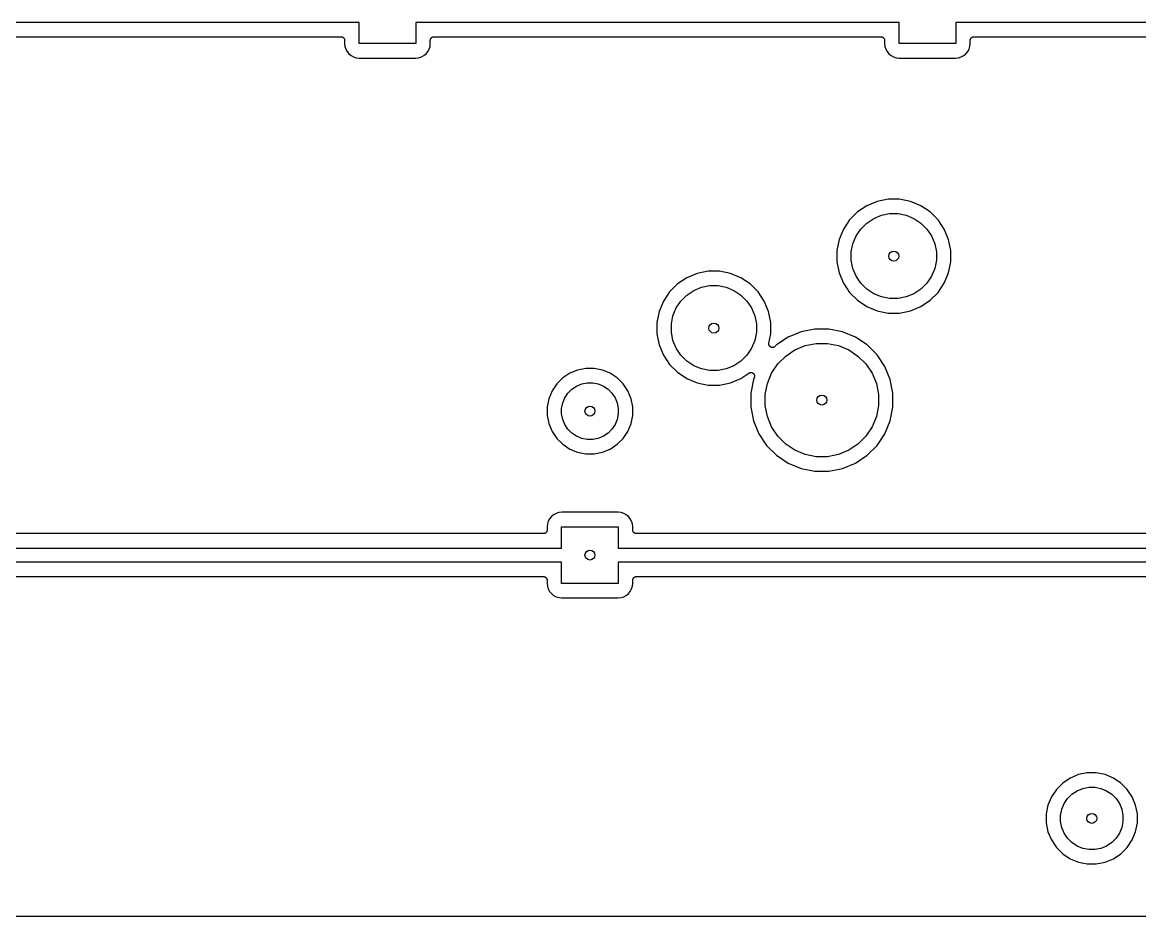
# Model space of a CAD drawing. Extents: x 1.5 to 15, y -8.3 to -3.1.
# Drawn here: x 6.759 to 8.311, y -8.342 to -7.1 of the extents above; entities that cross this region are included whole.
import ezdxf

# ---------------------------------------------------------------- set-up
doc = ezdxf.new("R2010")
doc.units = 0
doc.header["$MEASUREMENT"] = 0
doc.layers.add('BLACK', color=7, linetype='CONTINUOUS')

msp = doc.modelspace()

# ---------------------------------------------------------------- linework, layer by layer
at = {"layer": 'BLACK', "linetype": 'CONTINUOUS'}
for p, q in [((7.22659, -7.0999), (6.55533, -7.0999)), ((7.22659, -7.12943), (7.22659, -7.0999)), ((7.97659, -7.0999), (7.30533, -7.0999)), ((7.30533, -7.0999), (7.30533, -7.12943)), ((7.97659, -7.12943), (7.97659, -7.0999)), ((8.72659, -7.0999), (8.05533, -7.0999)), ((8.05533, -7.0999), (8.05533, -7.12943)), ((6.58046, -7.1199), (7.20147, -7.1199)), ((7.20147, -7.1199), (7.20151, -7.1199)), ((7.20151, -7.1199), (7.20151, -7.1199)), ((7.20151, -7.1199), (7.20151, -7.1199)), ((7.20151, -7.1199), (7.20154, -7.1199)), ((7.20154, -7.1199), (7.20201, -7.11995)), ((7.20201, -7.11995), (7.20248, -7.12)), ((7.20248, -7.12), (7.2025, -7.12001)), ((7.2025, -7.12001), (7.20251, -7.12001)), ((7.20251, -7.12001), (7.20296, -7.12015)), ((7.20296, -7.12015), (7.20341, -7.12029)), ((7.20341, -7.12029), (7.20343, -7.1203)), ((7.20343, -7.1203), (7.20344, -7.12031)), ((7.20344, -7.12031), (7.20385, -7.12053)), ((7.20385, -7.12053), (7.20427, -7.12076)), ((7.20427, -7.12076), (7.20428, -7.12077)), ((7.20428, -7.12077), (7.2043, -7.12078)), ((7.2043, -7.12078), (7.20466, -7.12108)), ((7.20466, -7.12108), (7.20502, -7.12138)), ((7.20502, -7.12138), (7.20503, -7.12139)), ((7.20503, -7.12139), (7.20505, -7.1214)), ((7.20505, -7.1214), (7.20534, -7.12177)), ((7.20534, -7.12177), (7.20564, -7.12213)), ((7.20564, -7.12213), (7.20565, -7.12215)), ((7.20565, -7.12215), (7.20566, -7.12216)), ((7.20566, -7.12216), (7.20588, -7.12258)), ((7.20588, -7.12258), (7.2061, -7.123)), ((7.2061, -7.123), (7.2061, -7.12301)), ((7.2061, -7.12301), (7.20611, -7.12303)), ((7.20611, -7.12303), (7.20624, -7.12348)), ((7.20624, -7.12348), (7.20638, -7.12393)), ((7.20638, -7.12393), (7.20638, -7.12395)), ((7.20638, -7.12395), (7.20638, -7.12396)), ((7.20638, -7.12396), (7.20643, -7.12443)), ((7.32551, -7.12436), (7.32556, -7.1239)), ((7.32556, -7.12386), (7.32571, -7.12341)), ((7.32556, -7.12388), (7.32556, -7.12386)), ((7.32556, -7.1239), (7.32556, -7.12388)), ((7.32571, -7.12341), (7.32585, -7.12296)), ((7.32585, -7.12295), (7.32586, -7.12293)), ((7.32585, -7.12296), (7.32585, -7.12295)), ((7.32586, -7.12293), (7.32609, -7.12252)), ((7.32609, -7.12252), (7.32631, -7.12211)), ((7.32631, -7.12211), (7.32632, -7.12209)), ((7.32632, -7.12209), (7.32633, -7.12208)), ((7.32633, -7.12208), (7.32663, -7.12172)), ((7.32663, -7.12172), (7.32693, -7.12135)), ((7.32693, -7.12135), (7.32695, -7.12134)), ((7.32695, -7.12134), (7.32696, -7.12133)), ((7.32696, -7.12133), (7.32732, -7.12103)), ((7.32732, -7.12103), (7.32769, -7.12074)), ((7.32769, -7.12074), (7.3277, -7.12073)), ((7.3277, -7.12073), (7.32772, -7.12072)), ((7.32772, -7.12072), (7.32813, -7.1205)), ((7.32813, -7.1205), (7.32855, -7.12028)), ((7.32855, -7.12028), (7.32857, -7.12027)), ((7.32857, -7.12027), (7.32858, -7.12027)), ((7.32858, -7.12027), (7.32903, -7.12013)), ((7.32903, -7.12013), (7.32948, -7.12)), ((7.32948, -7.12), (7.3295, -7.12)), ((7.3295, -7.12), (7.32952, -7.11999)), ((7.32952, -7.11999), (7.32999, -7.11995)), ((7.32999, -7.11995), (7.33046, -7.1199)), ((7.33046, -7.1199), (7.95147, -7.1199)), ((7.95147, -7.1199), (7.95151, -7.1199)), ((7.95151, -7.1199), (7.95151, -7.1199)), ((7.95151, -7.1199), (7.95151, -7.1199)), ((7.95151, -7.1199), (7.95154, -7.1199)), ((7.95154, -7.1199), (7.95201, -7.11995)), ((7.95201, -7.11995), (7.95248, -7.12)), ((7.95248, -7.12), (7.9525, -7.12001)), ((7.9525, -7.12001), (7.95251, -7.12001)), ((7.95251, -7.12001), (7.95296, -7.12015)), ((7.95296, -7.12015), (7.95341, -7.12029)), ((7.95341, -7.12029), (7.95343, -7.1203)), ((7.95343, -7.1203), (7.95344, -7.12031)), ((7.95344, -7.12031), (7.95385, -7.12053)), ((7.95385, -7.12053), (7.95427, -7.12076)), ((7.95427, -7.12076), (7.95428, -7.12077)), ((7.95428, -7.12077), (7.9543, -7.12078)), ((7.9543, -7.12078), (7.95466, -7.12108)), ((7.95466, -7.12108), (7.95502, -7.12138)), ((7.95502, -7.12138), (7.95503, -7.12139)), ((7.95503, -7.12139), (7.95505, -7.1214)), ((7.95505, -7.1214), (7.95534, -7.12177)), ((7.95534, -7.12177), (7.95564, -7.12213)), ((7.95564, -7.12213), (7.95565, -7.12215)), ((7.95565, -7.12215), (7.95566, -7.12216)), ((7.95566, -7.12216), (7.95588, -7.12258)), ((7.95588, -7.12258), (7.9561, -7.123)), ((7.9561, -7.123), (7.9561, -7.12301)), ((7.9561, -7.12301), (7.95611, -7.12303)), ((7.95611, -7.12303), (7.95624, -7.12348)), ((7.95624, -7.12348), (7.95638, -7.12393)), ((7.95638, -7.12393), (7.95638, -7.12395)), ((7.95638, -7.12395), (7.95638, -7.12396)), ((7.95638, -7.12396), (7.95643, -7.12443)), ((8.07551, -7.12436), (8.07556, -7.1239)), ((8.07556, -7.12386), (8.07571, -7.12341)), ((8.07556, -7.12388), (8.07556, -7.12386)), ((8.07556, -7.1239), (8.07556, -7.12388)), ((8.07571, -7.12341), (8.07585, -7.12296)), ((8.07585, -7.12295), (8.07586, -7.12293)), ((8.07585, -7.12296), (8.07585, -7.12295)), ((8.07586, -7.12293), (8.07609, -7.12252)), ((8.07609, -7.12252), (8.07631, -7.12211)), ((8.07631, -7.12211), (8.07632, -7.12209)), ((8.07632, -7.12209), (8.07633, -7.12208)), ((8.07633, -7.12208), (8.07663, -7.12172)), ((8.07663, -7.12172), (8.07693, -7.12135)), ((8.07693, -7.12135), (8.07695, -7.12134)), ((8.07695, -7.12134), (8.07696, -7.12133)), ((8.07696, -7.12133), (8.07732, -7.12103)), ((8.07732, -7.12103), (8.07769, -7.12074)), ((8.07769, -7.12074), (8.0777, -7.12073)), ((8.0777, -7.12073), (8.07772, -7.12072)), ((8.07772, -7.12072), (8.07813, -7.1205)), ((8.07813, -7.1205), (8.07855, -7.12028)), ((8.07855, -7.12028), (8.07857, -7.12027)), ((8.07857, -7.12027), (8.07858, -7.12027)), ((8.07858, -7.12027), (8.07903, -7.12013)), ((8.07903, -7.12013), (8.07948, -7.12)), ((8.07948, -7.12), (8.0795, -7.12)), ((8.0795, -7.12), (8.07952, -7.11999)), ((8.07952, -7.11999), (8.07999, -7.11995)), ((8.07999, -7.11995), (8.08046, -7.1199)), ((8.08046, -7.1199), (8.70147, -7.1199)), ((7.20643, -7.12443), (7.20647, -7.1249)), ((7.20647, -7.1249), (7.20647, -7.12918)), ((7.20647, -7.12918), (7.20688, -7.13335)), ((7.20688, -7.13335), (7.20803, -7.13712)), ((7.20803, -7.13712), (7.20988, -7.14059)), ((7.30533, -7.12943), (7.22659, -7.12943)), ((7.32204, -7.14059), (7.3239, -7.13712)), ((7.3239, -7.13712), (7.32505, -7.13335)), ((7.32505, -7.13335), (7.32546, -7.12918)), ((7.32546, -7.12483), (7.32551, -7.12436)), ((7.32546, -7.12487), (7.32546, -7.12483)), ((7.32546, -7.1249), (7.32546, -7.12487)), ((7.32546, -7.12487), (7.32546, -7.12487)), ((7.32546, -7.12487), (7.32546, -7.12487)), ((7.32546, -7.12918), (7.32546, -7.1249)), ((7.95643, -7.12443), (7.95647, -7.1249)), ((7.95647, -7.1249), (7.95647, -7.12918)), ((7.95647, -7.12918), (7.95688, -7.13335)), ((7.95688, -7.13335), (7.95803, -7.13712)), ((7.95803, -7.13712), (7.95988, -7.14059)), ((8.05533, -7.12943), (7.97659, -7.12943)), ((8.07204, -7.14059), (8.0739, -7.13712)), ((8.0739, -7.13712), (8.07505, -7.13335)), ((8.07505, -7.13335), (8.07546, -7.12918)), ((8.07546, -7.12483), (8.07551, -7.12436)), ((8.07546, -7.12487), (8.07546, -7.12483)), ((8.07546, -7.1249), (8.07546, -7.12487)), ((8.07546, -7.12487), (8.07546, -7.12487)), ((8.07546, -7.12487), (8.07546, -7.12487)), ((8.07546, -7.12918), (8.07546, -7.1249)), ((7.20988, -7.14059), (7.21238, -7.14364)), ((7.21238, -7.14364), (7.21543, -7.14614)), ((7.21543, -7.14614), (7.2189, -7.148)), ((7.2189, -7.148), (7.22267, -7.14914)), ((7.22267, -7.14914), (7.22684, -7.14955)), ((7.22684, -7.14955), (7.30509, -7.14955)), ((7.30509, -7.14955), (7.30926, -7.14914)), ((7.30926, -7.14914), (7.31303, -7.148)), ((7.31303, -7.148), (7.3165, -7.14614)), ((7.3165, -7.14614), (7.31955, -7.14364)), ((7.31955, -7.14364), (7.32204, -7.14059)), ((7.95988, -7.14059), (7.96238, -7.14364)), ((7.96238, -7.14364), (7.96543, -7.14614)), ((7.96543, -7.14614), (7.9689, -7.148)), ((7.9689, -7.148), (7.97267, -7.14914)), ((7.97267, -7.14914), (7.97684, -7.14955)), ((7.97684, -7.14955), (8.05509, -7.14955)), ((8.05509, -7.14955), (8.05926, -7.14914)), ((8.05926, -7.14914), (8.06303, -7.148)), ((8.06303, -7.148), (8.0665, -7.14614)), ((8.0665, -7.14614), (8.06955, -7.14364)), ((8.06955, -7.14364), (8.07204, -7.14059)), ((7.93189, -7.35465), (7.91895, -7.3633)), ((7.94628, -7.34869), (7.93189, -7.35465)), ((7.96155, -7.34565), (7.94628, -7.34869)), ((7.97713, -7.34565), (7.96155, -7.34565)), ((7.9924, -7.34869), (7.97713, -7.34565)), ((8.00679, -7.35465), (7.9924, -7.34869)), ((8.01974, -7.3633), (8.00679, -7.35465)), ((7.91895, -7.3633), (7.90793, -7.37431)), ((7.94137, -7.37237), (7.95211, -7.36792)), ((7.95211, -7.36792), (7.96352, -7.36565)), ((7.96352, -7.36565), (7.97516, -7.36565)), ((7.97516, -7.36565), (7.98657, -7.36792)), ((7.98657, -7.36792), (7.99731, -7.37237)), ((8.03075, -7.37431), (8.01974, -7.3633)), ((7.89928, -7.38726), (7.89332, -7.40165)), ((7.90793, -7.37431), (7.89928, -7.38726)), ((7.91701, -7.39673), (7.92347, -7.38706)), ((7.92347, -7.38706), (7.9317, -7.37883)), ((7.9317, -7.37883), (7.94137, -7.37237)), ((7.99731, -7.37237), (8.00699, -7.37883)), ((8.00699, -7.37883), (8.01521, -7.38706)), ((8.01521, -7.38706), (8.02167, -7.39673)), ((8.0394, -7.38726), (8.03075, -7.37431)), ((8.04536, -7.40165), (8.0394, -7.38726)), ((7.89332, -7.40165), (7.89029, -7.41692)), ((7.91255, -7.40748), (7.91701, -7.39673)), ((8.02167, -7.39673), (8.02613, -7.40748)), ((8.0484, -7.41692), (8.04536, -7.40165)), ((7.89029, -7.41692), (7.89029, -7.43249)), ((7.91029, -7.41889), (7.91255, -7.40748)), ((7.91029, -7.43052), (7.91029, -7.41889)), ((8.02613, -7.40748), (8.0284, -7.41889)), ((8.0284, -7.41889), (8.0284, -7.43052)), ((8.0484, -7.43249), (8.0484, -7.41692)), ((7.89029, -7.43249), (7.89332, -7.44776)), ((7.91255, -7.44193), (7.91029, -7.43052)), ((8.0284, -7.43052), (8.02613, -7.44193)), ((8.04536, -7.44776), (8.0484, -7.43249)), ((7.69628, -7.44869), (7.68189, -7.45465)), ((7.71155, -7.44565), (7.69628, -7.44869)), ((7.72713, -7.44565), (7.71155, -7.44565)), ((7.7424, -7.44869), (7.72713, -7.44565)), ((7.75679, -7.45465), (7.7424, -7.44869)), ((7.89332, -7.44776), (7.89928, -7.46215)), ((7.91701, -7.45268), (7.91255, -7.44193)), ((8.02613, -7.44193), (8.02167, -7.45268)), ((8.0394, -7.46215), (8.04536, -7.44776)), ((7.66895, -7.4633), (7.65793, -7.47431)), ((7.68189, -7.45465), (7.66895, -7.4633)), ((7.76974, -7.4633), (7.75679, -7.45465)), ((7.78075, -7.47431), (7.76974, -7.4633)), ((7.89928, -7.46215), (7.90793, -7.4751)), ((7.92347, -7.46235), (7.91701, -7.45268)), ((7.9317, -7.47058), (7.92347, -7.46235)), ((8.01521, -7.46235), (8.00699, -7.47058)), ((8.02167, -7.45268), (8.01521, -7.46235)), ((8.03075, -7.4751), (8.0394, -7.46215)), ((7.65793, -7.47431), (7.64928, -7.48726)), ((7.67347, -7.48706), (7.6817, -7.47883)), ((7.6817, -7.47883), (7.69137, -7.47237)), ((7.69137, -7.47237), (7.70211, -7.46792)), ((7.70211, -7.46792), (7.71352, -7.46565)), ((7.71352, -7.46565), (7.72516, -7.46565)), ((7.72516, -7.46565), (7.73657, -7.46792)), ((7.73657, -7.46792), (7.74731, -7.47237)), ((7.74731, -7.47237), (7.75699, -7.47883)), ((7.75699, -7.47883), (7.76521, -7.48706)), ((7.7894, -7.48726), (7.78075, -7.47431)), ((7.90793, -7.4751), (7.91895, -7.48611)), ((7.94137, -7.47704), (7.9317, -7.47058)), ((7.95211, -7.48149), (7.94137, -7.47704)), ((7.99731, -7.47704), (7.98657, -7.48149)), ((8.00699, -7.47058), (7.99731, -7.47704)), ((8.01974, -7.48611), (8.03075, -7.4751)), ((7.64928, -7.48726), (7.64332, -7.50165)), ((7.66701, -7.49673), (7.67347, -7.48706)), ((7.76521, -7.48706), (7.77167, -7.49673)), ((7.79536, -7.50165), (7.7894, -7.48726)), ((7.91895, -7.48611), (7.93189, -7.49476)), ((7.93189, -7.49476), (7.94628, -7.50072)), ((7.96352, -7.48376), (7.95211, -7.48149)), ((7.97516, -7.48376), (7.96352, -7.48376)), ((7.98657, -7.48149), (7.97516, -7.48376)), ((7.9924, -7.50072), (8.00679, -7.49476)), ((8.00679, -7.49476), (8.01974, -7.48611)), ((7.64332, -7.50165), (7.64029, -7.51692)), ((7.66029, -7.51889), (7.66255, -7.50748)), ((7.66255, -7.50748), (7.66701, -7.49673)), ((7.77167, -7.49673), (7.77613, -7.50748)), ((7.77613, -7.50748), (7.7784, -7.51889)), ((7.7984, -7.51692), (7.79536, -7.50165)), ((7.94628, -7.50072), (7.96155, -7.50376)), ((7.96155, -7.50376), (7.97713, -7.50376)), ((7.97713, -7.50376), (7.9924, -7.50072)), ((7.64029, -7.51692), (7.64029, -7.53249)), ((7.66029, -7.53052), (7.66029, -7.51889)), ((7.7784, -7.51889), (7.7784, -7.53052)), ((7.7984, -7.53249), (7.7984, -7.51692)), ((7.85962, -7.52596), (7.84054, -7.52976)), ((7.87907, -7.52596), (7.85962, -7.52596)), ((7.89814, -7.52976), (7.87907, -7.52596)), ((7.64029, -7.53249), (7.64332, -7.54776)), ((7.66255, -7.54193), (7.66029, -7.53052)), ((7.66701, -7.55268), (7.66255, -7.54193)), ((7.77613, -7.54193), (7.77167, -7.55268)), ((7.7784, -7.53052), (7.77613, -7.54193)), ((7.79577, -7.54568), (7.7984, -7.53249)), ((7.82257, -7.5372), (7.8064, -7.54801)), ((7.84054, -7.52976), (7.82257, -7.5372)), ((7.91611, -7.5372), (7.89814, -7.52976)), ((7.93228, -7.54801), (7.91611, -7.5372)), ((7.64332, -7.54776), (7.64928, -7.56215)), ((7.67347, -7.56235), (7.66701, -7.55268)), ((7.77167, -7.55268), (7.76521, -7.56235)), ((7.79568, -7.54664), (7.79572, -7.54616)), ((7.79568, -7.54665), (7.79568, -7.54664)), ((7.79572, -7.54713), (7.79568, -7.54665)), ((7.79568, -7.54665), (7.79568, -7.54665)), ((7.79572, -7.54616), (7.79577, -7.54568)), ((7.79577, -7.54761), (7.79572, -7.54713)), ((7.79577, -7.54762), (7.79577, -7.54761)), ((7.79577, -7.54763), (7.79577, -7.54762)), ((7.79591, -7.54809), (7.79577, -7.54763)), ((7.79605, -7.54855), (7.79591, -7.54809)), ((7.79605, -7.54856), (7.79605, -7.54855)), ((7.79605, -7.54855), (7.79605, -7.54855)), ((7.79628, -7.54899), (7.79605, -7.54856)), ((7.7965, -7.54941), (7.79628, -7.54899)), ((7.79651, -7.54942), (7.7965, -7.54941)), ((7.79681, -7.54979), (7.79651, -7.54942)), ((7.79651, -7.54942), (7.79651, -7.54942)), ((7.79712, -7.55017), (7.79681, -7.54979)), ((7.79712, -7.55018), (7.79712, -7.55017)), ((7.79712, -7.55017), (7.79712, -7.55017)), ((7.79749, -7.55048), (7.79712, -7.55018)), ((7.79786, -7.55079), (7.79749, -7.55048)), ((7.79787, -7.5508), (7.79786, -7.55079)), ((7.79788, -7.5508), (7.79787, -7.5508)), ((7.7983, -7.55103), (7.79788, -7.5508)), ((7.79872, -7.55126), (7.7983, -7.55103)), ((7.79873, -7.55126), (7.79872, -7.55126)), ((7.79873, -7.55127), (7.79873, -7.55126)), ((7.7992, -7.55141), (7.79873, -7.55127)), ((7.79965, -7.55155), (7.7992, -7.55141)), ((7.79966, -7.55155), (7.79965, -7.55155)), ((7.79967, -7.55156), (7.79966, -7.55155)), ((7.80015, -7.55161), (7.79967, -7.55156)), ((7.80062, -7.55166), (7.80015, -7.55161)), ((7.80063, -7.55166), (7.80062, -7.55166)), ((7.80064, -7.55166), (7.80063, -7.55166)), ((7.80111, -7.55162), (7.80064, -7.55166)), ((7.8016, -7.55157), (7.80111, -7.55162)), ((7.80161, -7.55157), (7.8016, -7.55157)), ((7.8016, -7.55157), (7.8016, -7.55157)), ((7.80207, -7.55144), (7.80161, -7.55157)), ((7.80253, -7.5513), (7.80207, -7.55144)), ((7.80254, -7.5513), (7.80253, -7.5513)), ((7.80298, -7.55107), (7.80254, -7.5513)), ((7.80254, -7.5513), (7.80254, -7.5513)), ((7.8034, -7.55085), (7.80298, -7.55107)), ((7.80341, -7.55085), (7.8034, -7.55085)), ((7.8034, -7.55085), (7.8034, -7.55085)), ((7.80378, -7.55054), (7.80341, -7.55085)), ((7.80416, -7.55024), (7.80378, -7.55054)), ((7.80417, -7.55023), (7.80416, -7.55024)), ((7.80421, -7.55019), (7.80417, -7.55023)), ((7.80417, -7.55023), (7.80417, -7.55023)), ((7.80417, -7.55023), (7.80417, -7.55023)), ((7.8064, -7.54801), (7.80421, -7.55019)), ((7.81915, -7.56354), (7.83204, -7.55493)), ((7.83204, -7.55493), (7.84637, -7.54899)), ((7.84637, -7.54899), (7.86159, -7.54596)), ((7.86159, -7.54596), (7.8771, -7.54596)), ((7.8771, -7.54596), (7.89231, -7.54899)), ((7.89231, -7.54899), (7.90664, -7.55493)), ((7.90664, -7.55493), (7.91953, -7.56354)), ((7.94604, -7.56176), (7.93228, -7.54801)), ((7.64928, -7.56215), (7.65793, -7.5751)), ((7.6817, -7.57058), (7.67347, -7.56235)), ((7.69137, -7.57704), (7.6817, -7.57058)), ((7.75699, -7.57058), (7.74731, -7.57704)), ((7.76521, -7.56235), (7.75699, -7.57058)), ((7.80818, -7.57451), (7.81915, -7.56354)), ((7.91953, -7.56354), (7.9305, -7.57451)), ((7.95684, -7.57793), (7.94604, -7.56176)), ((7.51909, -7.58745), (7.50937, -7.59394)), ((7.5299, -7.58297), (7.51909, -7.58745)), ((7.54137, -7.58069), (7.5299, -7.58297)), ((7.55306, -7.58069), (7.54137, -7.58069)), ((7.56453, -7.58297), (7.55306, -7.58069)), ((7.57534, -7.58745), (7.56453, -7.58297)), ((7.58506, -7.59394), (7.57534, -7.58745)), ((7.65793, -7.5751), (7.66895, -7.58611)), ((7.66895, -7.58611), (7.68189, -7.59476)), ((7.70211, -7.58149), (7.69137, -7.57704)), ((7.71352, -7.58376), (7.70211, -7.58149)), ((7.72516, -7.58376), (7.71352, -7.58376)), ((7.73657, -7.58149), (7.72516, -7.58376)), ((7.74731, -7.57704), (7.73657, -7.58149)), ((7.75679, -7.59476), (7.76808, -7.58722)), ((7.76808, -7.58722), (7.76813, -7.58718)), ((7.76813, -7.58718), (7.76813, -7.58718)), ((7.76813, -7.58718), (7.76813, -7.58718)), ((7.76813, -7.58718), (7.76814, -7.58718)), ((7.76814, -7.58718), (7.76857, -7.58695)), ((7.76857, -7.58695), (7.76899, -7.58673)), ((7.76899, -7.58673), (7.769, -7.58673)), ((7.769, -7.58673), (7.76901, -7.58673)), ((7.76901, -7.58673), (7.76947, -7.5866)), ((7.76947, -7.5866), (7.76993, -7.58646)), ((7.76993, -7.58646), (7.76994, -7.58646)), ((7.76994, -7.58646), (7.77042, -7.58642)), ((7.76994, -7.58646), (7.76994, -7.58646)), ((7.77042, -7.58642), (7.7709, -7.58637)), ((7.7709, -7.58637), (7.77091, -7.58637)), ((7.77091, -7.58637), (7.77092, -7.58637)), ((7.77092, -7.58637), (7.77141, -7.58643)), ((7.77141, -7.58643), (7.77187, -7.58648)), ((7.77187, -7.58648), (7.77188, -7.58648)), ((7.77188, -7.58648), (7.77189, -7.58648)), ((7.77189, -7.58648), (7.77236, -7.58663)), ((7.77236, -7.58663), (7.7728, -7.58677)), ((7.7728, -7.58677), (7.77281, -7.58677)), ((7.77281, -7.58677), (7.77282, -7.58677)), ((7.77282, -7.58677), (7.77325, -7.58701)), ((7.77325, -7.58701), (7.77366, -7.58723)), ((7.77366, -7.58723), (7.77367, -7.58724)), ((7.77367, -7.58724), (7.77367, -7.58724)), ((7.77367, -7.58724), (7.77405, -7.58755)), ((7.77405, -7.58755), (7.77441, -7.58786)), ((7.77441, -7.58786), (7.77442, -7.58786)), ((7.77442, -7.58786), (7.77442, -7.58787)), ((7.77442, -7.58787), (7.77473, -7.58824)), ((7.77473, -7.58824), (7.77503, -7.58861)), ((7.77503, -7.58861), (7.77503, -7.58862)), ((7.77503, -7.58862), (7.77504, -7.58862)), ((7.77504, -7.58862), (7.77527, -7.58906)), ((7.77527, -7.58906), (7.77549, -7.58948)), ((7.77549, -7.58948), (7.77549, -7.58948)), ((7.77549, -7.58948), (7.77549, -7.58949)), ((7.77549, -7.58949), (7.77563, -7.58996)), ((7.79363, -7.60174), (7.79956, -7.58741)), ((7.79956, -7.58741), (7.80818, -7.57451)), ((7.9305, -7.57451), (7.93912, -7.58741)), ((7.93912, -7.58741), (7.94505, -7.60174)), ((7.96429, -7.5959), (7.95684, -7.57793)), ((7.5011, -7.60221), (7.4946, -7.61194)), ((7.50937, -7.59394), (7.5011, -7.60221)), ((7.52857, -7.60517), (7.53573, -7.6022)), ((7.53573, -7.6022), (7.54334, -7.60069)), ((7.54334, -7.60069), (7.55109, -7.60069)), ((7.55109, -7.60069), (7.5587, -7.6022)), ((7.5587, -7.6022), (7.56586, -7.60517)), ((7.59333, -7.60221), (7.58506, -7.59394)), ((7.59983, -7.61194), (7.59333, -7.60221)), ((7.68189, -7.59476), (7.69628, -7.60072)), ((7.69628, -7.60072), (7.71155, -7.60376)), ((7.71155, -7.60376), (7.72713, -7.60376)), ((7.72713, -7.60376), (7.7424, -7.60072)), ((7.7424, -7.60072), (7.75679, -7.59476)), ((7.77439, -7.5959), (7.7706, -7.61498)), ((7.77548, -7.59329), (7.77439, -7.5959)), ((7.77562, -7.59283), (7.77548, -7.59329)), ((7.77576, -7.59237), (7.77562, -7.59283)), ((7.77563, -7.58996), (7.77577, -7.59041)), ((7.77581, -7.59188), (7.77576, -7.59235)), ((7.77576, -7.59235), (7.77576, -7.59236)), ((7.77576, -7.59236), (7.77576, -7.59237)), ((7.77577, -7.59041), (7.77577, -7.59042)), ((7.77577, -7.59042), (7.77577, -7.59042)), ((7.77577, -7.59042), (7.77581, -7.59092)), ((7.77581, -7.59092), (7.77586, -7.59138)), ((7.77586, -7.59139), (7.77581, -7.59188)), ((7.77586, -7.59138), (7.77586, -7.59139)), ((7.77586, -7.59139), (7.77586, -7.59139)), ((7.7906, -7.61695), (7.79363, -7.60174)), ((7.94505, -7.60174), (7.94808, -7.61695)), ((7.96808, -7.61498), (7.96429, -7.5959)), ((7.4946, -7.61194), (7.49013, -7.62274)), ((7.51233, -7.62141), (7.51663, -7.61496)), ((7.51663, -7.61496), (7.52212, -7.60948)), ((7.52212, -7.60948), (7.52857, -7.60517)), ((7.56586, -7.60517), (7.57231, -7.60948)), ((7.57231, -7.60948), (7.5778, -7.61496)), ((7.5778, -7.61496), (7.5821, -7.62141)), ((7.6043, -7.62274), (7.59983, -7.61194)), ((7.7706, -7.61498), (7.7706, -7.63443)), ((7.7906, -7.63246), (7.7906, -7.61695)), ((7.94808, -7.61695), (7.94808, -7.63246)), ((7.96808, -7.63443), (7.96808, -7.61498)), ((7.49013, -7.62274), (7.48784, -7.63421)), ((7.48784, -7.63421), (7.48784, -7.64591)), ((7.50784, -7.63618), (7.50936, -7.62858)), ((7.50784, -7.64394), (7.50784, -7.63618)), ((7.50936, -7.62858), (7.51233, -7.62141)), ((7.5821, -7.62141), (7.58507, -7.62858)), ((7.58507, -7.62858), (7.58658, -7.63618)), ((7.58658, -7.63618), (7.58658, -7.64394)), ((7.60658, -7.63421), (7.6043, -7.62274)), ((7.60658, -7.64591), (7.60658, -7.63421)), ((7.7706, -7.63443), (7.77439, -7.65351)), ((7.79363, -7.64767), (7.7906, -7.63246)), ((7.94808, -7.63246), (7.94505, -7.64767)), ((7.96429, -7.65351), (7.96808, -7.63443)), ((7.48784, -7.64591), (7.49013, -7.65738)), ((7.50936, -7.65154), (7.50784, -7.64394)), ((7.51233, -7.65871), (7.50936, -7.65154)), ((7.58507, -7.65154), (7.5821, -7.65871)), ((7.58658, -7.64394), (7.58507, -7.65154)), ((7.6043, -7.65738), (7.60658, -7.64591)), ((7.79956, -7.662), (7.79363, -7.64767)), ((7.94505, -7.64767), (7.93912, -7.662)), ((7.49013, -7.65738), (7.4946, -7.66818)), ((7.51663, -7.66516), (7.51233, -7.65871)), ((7.52212, -7.67064), (7.51663, -7.66516)), ((7.5778, -7.66516), (7.57231, -7.67064)), ((7.5821, -7.65871), (7.5778, -7.66516)), ((7.59983, -7.66818), (7.6043, -7.65738)), ((7.77439, -7.65351), (7.78184, -7.67148)), ((7.80818, -7.6749), (7.79956, -7.662)), ((7.93912, -7.662), (7.9305, -7.6749)), ((7.95684, -7.67148), (7.96429, -7.65351)), ((7.4946, -7.66818), (7.5011, -7.67791)), ((7.5011, -7.67791), (7.50937, -7.68617)), ((7.52857, -7.67495), (7.52212, -7.67064)), ((7.53573, -7.67792), (7.52857, -7.67495)), ((7.54334, -7.67943), (7.53573, -7.67792)), ((7.55109, -7.67943), (7.54334, -7.67943)), ((7.5587, -7.67792), (7.55109, -7.67943)), ((7.56586, -7.67495), (7.5587, -7.67792)), ((7.57231, -7.67064), (7.56586, -7.67495)), ((7.58506, -7.68617), (7.59333, -7.67791)), ((7.59333, -7.67791), (7.59983, -7.66818)), ((7.78184, -7.67148), (7.79264, -7.68765)), ((7.81915, -7.68587), (7.80818, -7.6749)), ((7.9305, -7.6749), (7.91953, -7.68587)), ((7.94604, -7.68765), (7.95684, -7.67148)), ((7.50937, -7.68617), (7.51909, -7.69267)), ((7.51909, -7.69267), (7.5299, -7.69715)), ((7.5299, -7.69715), (7.54137, -7.69943)), ((7.55306, -7.69943), (7.56453, -7.69715)), ((7.56453, -7.69715), (7.57534, -7.69267)), ((7.57534, -7.69267), (7.58506, -7.68617)), ((7.79264, -7.68765), (7.8064, -7.7014)), ((7.83204, -7.69448), (7.81915, -7.68587)), ((7.84637, -7.70042), (7.83204, -7.69448)), ((7.90664, -7.69448), (7.89231, -7.70042)), ((7.91953, -7.68587), (7.90664, -7.69448)), ((7.93228, -7.7014), (7.94604, -7.68765)), ((7.54137, -7.69943), (7.55306, -7.69943)), ((7.8064, -7.7014), (7.82257, -7.71221)), ((7.82257, -7.71221), (7.84054, -7.71965)), ((7.86159, -7.70344), (7.84637, -7.70042)), ((7.8771, -7.70344), (7.86159, -7.70344)), ((7.89231, -7.70042), (7.8771, -7.70344)), ((7.89814, -7.71965), (7.91611, -7.71221)), ((7.91611, -7.71221), (7.93228, -7.7014)), ((7.84054, -7.71965), (7.85962, -7.72344)), ((7.85962, -7.72344), (7.87907, -7.72344)), ((7.87907, -7.72344), (7.89814, -7.71965)), ((7.49113, -7.78952), (7.48928, -7.793)), ((7.49363, -7.78648), (7.49113, -7.78952)), ((7.49668, -7.78398), (7.49363, -7.78648)), ((7.50015, -7.78212), (7.49668, -7.78398)), ((7.50392, -7.78098), (7.50015, -7.78212)), ((7.50809, -7.78057), (7.50392, -7.78098)), ((7.58634, -7.78057), (7.50809, -7.78057)), ((7.59051, -7.78098), (7.58634, -7.78057)), ((7.59428, -7.78212), (7.59051, -7.78098)), ((7.59775, -7.78398), (7.59428, -7.78212)), ((7.6008, -7.78648), (7.59775, -7.78398)), ((7.60329, -7.78952), (7.6008, -7.78648)), ((7.60515, -7.793), (7.60329, -7.78952)), ((7.48747, -7.8067), (7.48733, -7.80715)), ((7.48761, -7.80626), (7.48747, -7.8067)), ((7.48762, -7.80624), (7.48761, -7.80626)), ((7.48767, -7.80576), (7.48762, -7.80622)), ((7.48762, -7.80622), (7.48762, -7.80624)), ((7.48772, -7.80529), (7.48767, -7.80576)), ((7.48813, -7.79677), (7.48772, -7.80093)), ((7.48772, -7.80093), (7.48772, -7.80522)), ((7.48772, -7.80522), (7.48772, -7.80525)), ((7.48772, -7.80525), (7.48772, -7.80525)), ((7.48772, -7.80525), (7.48772, -7.80525)), ((7.48772, -7.80525), (7.48772, -7.80529)), ((7.48928, -7.793), (7.48813, -7.79677)), ((7.50784, -7.83022), (7.50784, -7.80069)), ((7.50784, -7.80069), (7.58658, -7.80069)), ((7.58658, -7.80069), (7.58658, -7.83022)), ((7.6063, -7.79677), (7.60515, -7.793)), ((7.60671, -7.80093), (7.6063, -7.79677)), ((7.60671, -7.80522), (7.60671, -7.80093)), ((7.60675, -7.80569), (7.60671, -7.80522)), ((7.60679, -7.80615), (7.60675, -7.80569)), ((7.6068, -7.80617), (7.60679, -7.80615)), ((7.6068, -7.80619), (7.6068, -7.80617)), ((7.60694, -7.80664), (7.6068, -7.80619)), ((7.60707, -7.80709), (7.60694, -7.80664)), ((7.48272, -7.81022), (4.79921, -7.81022)), ((7.48319, -7.81017), (7.48272, -7.81022)), ((7.48366, -7.81013), (7.48319, -7.81017)), ((7.48368, -7.81012), (7.48366, -7.81013)), ((7.48369, -7.81012), (7.48368, -7.81012)), ((7.48415, -7.80999), (7.48369, -7.81012)), ((7.4846, -7.80985), (7.48415, -7.80999)), ((7.48461, -7.80984), (7.4846, -7.80985)), ((7.48463, -7.80984), (7.48461, -7.80984)), ((7.48504, -7.80962), (7.48463, -7.80984)), ((7.48546, -7.8094), (7.48504, -7.80962)), ((7.48548, -7.80939), (7.48546, -7.8094)), ((7.48549, -7.80938), (7.48548, -7.80939)), ((7.48586, -7.80908), (7.48549, -7.80938)), ((7.48622, -7.80879), (7.48586, -7.80908)), ((7.48623, -7.80878), (7.48622, -7.80879)), ((7.48625, -7.80876), (7.48623, -7.80878)), ((7.48655, -7.8084), (7.48625, -7.80876)), ((7.48685, -7.80804), (7.48655, -7.8084)), ((7.48686, -7.80803), (7.48685, -7.80804)), ((7.48687, -7.80801), (7.48686, -7.80803)), ((7.48709, -7.8076), (7.48687, -7.80801)), ((7.48732, -7.80719), (7.48709, -7.8076)), ((7.48733, -7.80715), (7.48732, -7.80717)), ((7.48732, -7.80717), (7.48732, -7.80719)), ((7.60708, -7.80711), (7.60707, -7.80709)), ((7.60708, -7.80712), (7.60708, -7.80711)), ((7.6073, -7.80754), (7.60708, -7.80712)), ((7.60752, -7.80795), (7.6073, -7.80754)), ((7.60753, -7.80797), (7.60752, -7.80795)), ((7.60754, -7.80798), (7.60753, -7.80797)), ((7.60784, -7.80835), (7.60754, -7.80798)), ((7.60813, -7.80871), (7.60784, -7.80835)), ((7.60815, -7.80873), (7.60813, -7.80871)), ((7.60816, -7.80874), (7.60815, -7.80873)), ((7.60852, -7.80904), (7.60816, -7.80874)), ((7.60888, -7.80934), (7.60852, -7.80904)), ((7.6089, -7.80935), (7.60888, -7.80934)), ((7.60891, -7.80936), (7.6089, -7.80935)), ((7.60932, -7.80959), (7.60891, -7.80936)), ((7.60974, -7.80981), (7.60932, -7.80959)), ((7.60975, -7.80982), (7.60974, -7.80981)), ((7.60977, -7.80983), (7.60975, -7.80982)), ((7.61022, -7.80996), (7.60977, -7.80983)), ((7.61067, -7.81011), (7.61022, -7.80996)), ((7.61068, -7.81011), (7.61067, -7.81011)), ((7.6107, -7.81011), (7.61068, -7.81011)), ((7.61117, -7.81016), (7.6107, -7.81011)), ((7.61164, -7.81022), (7.61117, -7.81016)), ((7.61167, -7.81022), (7.61164, -7.81022)), ((7.61171, -7.81022), (7.61167, -7.81022)), ((7.61167, -7.81022), (7.61167, -7.81022)), ((7.61167, -7.81022), (7.61167, -7.81022)), ((10.2952, -7.81022), (7.61171, -7.81022)), ((4.77408, -7.83022), (7.50784, -7.83022)), ((7.58658, -7.83022), (10.3203, -7.83022)), ((7.50784, -7.8499), (4.77408, -7.8499)), ((7.50784, -7.87943), (7.50784, -7.8499)), ((10.3203, -7.8499), (7.58658, -7.8499)), ((7.58658, -7.8499), (7.58658, -7.87943)), ((4.79921, -7.8699), (7.48272, -7.8699)), ((7.48272, -7.8699), (7.48276, -7.8699)), ((7.48276, -7.8699), (7.48276, -7.8699)), ((7.48276, -7.8699), (7.48276, -7.8699)), ((7.48276, -7.8699), (7.48279, -7.8699)), ((7.48279, -7.8699), (7.48326, -7.86995)), ((7.48326, -7.86995), (7.48373, -7.87)), ((7.48373, -7.87), (7.48375, -7.87001)), ((7.48375, -7.87001), (7.48376, -7.87001)), ((7.48376, -7.87001), (7.48421, -7.87015)), ((7.48421, -7.87015), (7.48466, -7.87029)), ((7.48466, -7.87029), (7.48468, -7.8703)), ((7.48468, -7.8703), (7.48469, -7.87031)), ((7.48469, -7.87031), (7.4851, -7.87053)), ((7.4851, -7.87053), (7.48552, -7.87076)), ((7.48552, -7.87076), (7.48553, -7.87077)), ((7.48553, -7.87077), (7.48555, -7.87078)), ((7.48555, -7.87078), (7.48591, -7.87108)), ((7.48591, -7.87108), (7.48627, -7.87138)), ((7.48627, -7.87138), (7.48628, -7.87139)), ((7.48628, -7.87139), (7.4863, -7.8714)), ((7.4863, -7.8714), (7.48659, -7.87177)), ((7.48659, -7.87177), (7.48689, -7.87213)), ((7.48689, -7.87213), (7.4869, -7.87215)), ((7.4869, -7.87215), (7.48691, -7.87216)), ((7.48691, -7.87216), (7.48713, -7.87258)), ((7.48713, -7.87258), (7.48735, -7.873)), ((7.48735, -7.873), (7.48735, -7.87301)), ((7.48735, -7.87301), (7.48736, -7.87303)), ((7.48736, -7.87303), (7.48749, -7.87348)), ((7.48749, -7.87348), (7.48763, -7.87393)), ((7.48763, -7.87393), (7.48763, -7.87395)), ((7.48763, -7.87395), (7.48763, -7.87396)), ((7.48763, -7.87396), (7.48768, -7.87443)), ((7.48768, -7.87443), (7.48772, -7.8749)), ((7.48772, -7.8749), (7.48772, -7.87918)), ((7.48772, -7.87918), (7.48813, -7.88335)), ((7.48813, -7.88335), (7.48928, -7.88712)), ((7.58658, -7.87943), (7.50784, -7.87943)), ((7.60515, -7.88712), (7.6063, -7.88335)), ((7.6063, -7.88335), (7.60671, -7.87918)), ((7.60671, -7.87483), (7.60676, -7.87436)), ((7.60671, -7.87487), (7.60671, -7.87483)), ((7.60671, -7.8749), (7.60671, -7.87487)), ((7.60671, -7.87487), (7.60671, -7.87487)), ((7.60671, -7.87487), (7.60671, -7.87487)), ((7.60671, -7.87918), (7.60671, -7.8749)), ((7.60676, -7.87436), (7.60681, -7.8739)), ((7.60681, -7.87386), (7.60696, -7.87341)), ((7.60681, -7.87388), (7.60681, -7.87386)), ((7.60681, -7.8739), (7.60681, -7.87388)), ((7.60696, -7.87341), (7.6071, -7.87296)), ((7.6071, -7.87295), (7.60711, -7.87293)), ((7.6071, -7.87296), (7.6071, -7.87295)), ((7.60711, -7.87293), (7.60734, -7.87252)), ((7.60734, -7.87252), (7.60756, -7.87211)), ((7.60756, -7.87211), (7.60757, -7.87209)), ((7.60757, -7.87209), (7.60758, -7.87208)), ((7.60758, -7.87208), (7.60788, -7.87172)), ((7.60788, -7.87172), (7.60818, -7.87135)), ((7.60818, -7.87135), (7.6082, -7.87134)), ((7.6082, -7.87134), (7.60821, -7.87133)), ((7.60821, -7.87133), (7.60857, -7.87103)), ((7.60857, -7.87103), (7.60894, -7.87074)), ((7.60894, -7.87074), (7.60895, -7.87073)), ((7.60895, -7.87073), (7.60897, -7.87072)), ((7.60897, -7.87072), (7.60938, -7.8705)), ((7.60938, -7.8705), (7.6098, -7.87028)), ((7.6098, -7.87028), (7.60982, -7.87027)), ((7.60982, -7.87027), (7.60983, -7.87027)), ((7.60983, -7.87027), (7.61028, -7.87013)), ((7.61028, -7.87013), (7.61073, -7.87)), ((7.61073, -7.87), (7.61075, -7.87)), ((7.61075, -7.87), (7.61077, -7.86999)), ((7.61077, -7.86999), (7.61124, -7.86995)), ((7.61124, -7.86995), (7.61171, -7.8699)), ((7.61171, -7.8699), (10.2952, -7.8699)), ((7.48928, -7.88712), (7.49113, -7.89059)), ((7.49113, -7.89059), (7.49363, -7.89364)), ((7.49363, -7.89364), (7.49668, -7.89614)), ((7.49668, -7.89614), (7.50015, -7.898)), ((7.50015, -7.898), (7.50392, -7.89914)), ((7.50392, -7.89914), (7.50809, -7.89955)), ((7.50809, -7.89955), (7.58634, -7.89955)), ((7.58634, -7.89955), (7.59051, -7.89914)), ((7.59051, -7.89914), (7.59428, -7.898)), ((7.59428, -7.898), (7.59775, -7.89614)), ((7.59775, -7.89614), (7.6008, -7.89364)), ((7.6008, -7.89364), (7.60329, -7.89059)), ((7.60329, -7.89059), (7.60515, -7.88712)), ((8.22587, -8.14503), (8.21435, -8.1498)), ((8.23811, -8.1426), (8.22587, -8.14503)), ((8.25058, -8.1426), (8.23811, -8.1426)), ((8.26281, -8.14503), (8.25058, -8.1426)), ((8.27433, -8.1498), (8.26281, -8.14503)), ((8.20398, -8.15673), (8.19517, -8.16555)), ((8.21435, -8.1498), (8.20398, -8.15673)), ((8.23171, -8.16426), (8.24008, -8.1626)), ((8.24008, -8.1626), (8.24861, -8.1626)), ((8.24861, -8.1626), (8.25697, -8.16426)), ((8.2847, -8.15673), (8.27433, -8.1498)), ((8.29351, -8.16555), (8.2847, -8.15673)), ((8.18824, -8.17592), (8.18347, -8.18744)), ((8.19517, -8.16555), (8.18824, -8.17592)), ((8.20596, -8.18539), (8.2107, -8.1783)), ((8.2107, -8.1783), (8.21673, -8.17227)), ((8.21673, -8.17227), (8.22383, -8.16753)), ((8.22383, -8.16753), (8.23171, -8.16426)), ((8.25697, -8.16426), (8.26485, -8.16753)), ((8.26485, -8.16753), (8.27195, -8.17227)), ((8.27195, -8.17227), (8.27798, -8.1783)), ((8.27798, -8.1783), (8.28272, -8.18539)), ((8.30044, -8.17592), (8.29351, -8.16555)), ((8.30521, -8.18744), (8.30044, -8.17592)), ((8.18347, -8.18744), (8.18103, -8.19967)), ((8.20103, -8.20164), (8.2027, -8.19327)), ((8.2027, -8.19327), (8.20596, -8.18539)), ((8.28272, -8.18539), (8.28598, -8.19327)), ((8.28598, -8.19327), (8.28765, -8.20164)), ((8.30765, -8.19967), (8.30521, -8.18744)), ((8.18103, -8.19967), (8.18103, -8.21214)), ((8.20103, -8.21017), (8.20103, -8.20164)), ((8.2027, -8.21854), (8.20103, -8.21017)), ((8.28765, -8.21017), (8.28598, -8.21854)), ((8.28765, -8.20164), (8.28765, -8.21017)), ((8.30765, -8.21214), (8.30765, -8.19967)), ((8.18103, -8.21214), (8.18347, -8.22437)), ((8.18347, -8.22437), (8.18824, -8.23589)), ((8.20596, -8.22642), (8.2027, -8.21854)), ((8.28598, -8.21854), (8.28272, -8.22642)), ((8.30044, -8.23589), (8.30521, -8.22437)), ((8.30521, -8.22437), (8.30765, -8.21214)), ((8.18824, -8.23589), (8.19517, -8.24626)), ((8.2107, -8.23351), (8.20596, -8.22642)), ((8.21673, -8.23954), (8.2107, -8.23351)), ((8.22383, -8.24428), (8.21673, -8.23954)), ((8.27195, -8.23954), (8.26485, -8.24428)), ((8.27798, -8.23351), (8.27195, -8.23954)), ((8.28272, -8.22642), (8.27798, -8.23351)), ((8.29351, -8.24626), (8.30044, -8.23589)), ((8.19517, -8.24626), (8.20398, -8.25508)), ((8.20398, -8.25508), (8.21435, -8.26201)), ((8.23171, -8.24755), (8.22383, -8.24428)), ((8.24008, -8.24921), (8.23171, -8.24755)), ((8.24861, -8.24921), (8.24008, -8.24921)), ((8.25697, -8.24755), (8.24861, -8.24921)), ((8.26485, -8.24428), (8.25697, -8.24755)), ((8.27433, -8.26201), (8.2847, -8.25508)), ((8.2847, -8.25508), (8.29351, -8.24626)), ((8.21435, -8.26201), (8.22587, -8.26678)), ((8.22587, -8.26678), (8.23811, -8.26921)), ((8.23811, -8.26921), (8.25058, -8.26921)), ((8.25058, -8.26921), (8.26281, -8.26678)), ((8.26281, -8.26678), (8.27433, -8.26201)), ((14.9814, -8.3424), (1.50728, -8.3424))]:
    msp.add_line(p, q, dxfattribs=at)
at = {"layer": 'BLACK'}
for centre in [(7.96934, -7.4247), (7.71934, -7.5247), (7.86934, -7.6247), (7.54721, -7.64006), (7.54721, -7.84006), (8.24434, -8.20591)]:
    msp.add_circle(centre, 0.00689, dxfattribs=at)

doc.saveas('drawing.dxf')
